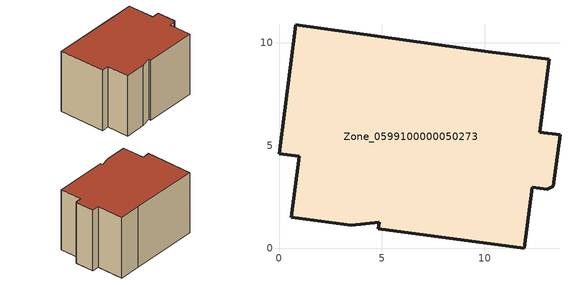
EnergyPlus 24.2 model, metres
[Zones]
Zone_0599100000050273
 floor ground (C_G): 4.87,1.27 3.51,1.12 0.6,1.5 0.99,4.48 0,4.61 0.82,10.88 10.17,9.57 13.14,9.2 12.68,5.64 13.67,5.51 13.34,3.01 13.05,2.88 12.32,2.98 11.93,0 4.83,0.94 z0
 wall outside (C_F): 10.17,9.57 0.82,10.88 0,4.61 0.99,4.48 0.6,1.5 3.51,1.12 4.87,1.27 4.83,0.94 11.93,0 12.32,2.98 13.05,2.88 13.34,3.01 13.67,5.51 12.68,5.64 13.14,9.2 10.17,9.57 z0:8.55
 roof outside (C_R): 13.34,3.01 13.67,5.51 12.68,5.64 13.14,9.2 10.17,9.57 0.82,10.88 0,4.61 0.99,4.48 0.6,1.5 3.51,1.12 4.87,1.27 4.83,0.94 11.93,0 12.32,2.98 13.05,2.88 z8.55
[BUILDING]
Pand.0599100000050273: North Axis=0; Terrain=City; Loads Convergence Tolerance Value=0.04; Temperature Convergence Tolerance Value=0.4; Solar Distribution=FullExterior; Maximum Number of Warmup Days=25; Minimum Number of Warmup Days=1
[Site:Location]
Rotterdam.The.Hague.AP_ZH_NLD Design_Conditions: Latitude=51.96; Longitude=4.45; Time Zone=1; Elevation=-4.5
[SITE:GROUNDTEMPERATURE:BUILDINGSURFACE]
18, 18, 18, 18, 18, 18, 18, 18, 18, 18, 18, 18
[MATERIAL] Thermal Absorptance=0.9; Solar Absorptance=0.7; Visible Absorptance=0.7
Name | Roughness | Thickness | Conductivity | Density | Specific Heat
G.TC.1946-1964 | MediumSmooth | 0.15 | 1 | 540 | 1210
F.TC.1946-1964 | Rough | 0.3 | 0.857143 | 1920 | 840
R.TC.1946-1964 | MediumRough | 0.2 | 0.235294 | 1500 | 1000
[CONSTRUCTION]
C_G: G.TC.1946-1964
C_F: F.TC.1946-1964
C_R: R.TC.1946-1964
[ZONE]
Zone_0599100000050273: Type=1; Multiplier=1; Ceiling Height=Autocalculate; Volume=Autocalculate; Floor Area=autocalculate; Part of Total Floor Area=Yes
[ZONEINFILTRATION:DESIGNFLOWRATE]
Infil_Zone_0599100000050273: Zone or ZoneList or Space or SpaceList=Zone_0599100000050273; Schedule=AlwaysOn; Design Flow Rate Calculation Method=Flow/Area; Flow Rate per Floor Area=0.003; Constant Term Coefficient=1; Temperature Term Coefficient=0; Velocity Term Coefficient=0; Velocity Squared Term Coefficient=0
[HVACTEMPLATE:ZONE:IDEALLOADSAIRSYSTEM]
Zone_0599100000050273: Maximum Heating Supply Air Temperature=50; Minimum Cooling Supply Air Temperature=13; Maximum Heating Supply Air Humidity Ratio=0.0156; Minimum Cooling Supply Air Humidity Ratio=0.0077; Heating Limit=NoLimit; Cooling Limit=NoLimit; Dehumidification Control Type=ConstantSensibleHeatRatio; Cooling Sensible Heat Ratio=0.7; Dehumidification Setpoint=60; Humidification Control Type=None; Humidification Setpoint=30; Outdoor Air Method=None; Outdoor Air Flow Rate per Person=0.00944; Outdoor Air Flow Rate per Zone Floor Area=0; Outdoor Air Flow Rate per Zone=0; Demand Controlled Ventilation Type=None; Outdoor Air Economizer Type=NoEconomizer; Heat Recovery Type=None; Sensible Heat Recovery Effectiveness=0.7; Latent Heat Recovery Effectiveness=0.65
[ZONECONTROL:THERMOSTAT]
ThermostatControl_Zone_0599100000050273: Zone or ZoneList=Zone_0599100000050273; Control Type Schedule=DualSetpointControlType; Control 1=Thermostat_Zone_0599100000050273; Temperature Difference Between Cutout And Setpoint=0
[THERMOSTATSETPOINT:DUALSETPOINT]
Thermostat_Zone_0599100000050273: Heating Setpoint Temperature Schedule=HeatingSetpoint_Zone_0599100000050273; Cooling Setpoint Temperature Schedule=CoolingSetpoint_Zone_0599100000050273
[SCHEDULE:COMPACT]
HeatingSetpoint_Zone_0599100000050273: Through: 12/31, For: AllDays, Until: 24:00, 21
CoolingSetpoint_Zone_0599100000050273: Through: 12/31, For: AllDays, Until: 24:00, 24
DualSetpointControlType: Through: 12/31, For: AllDays, Until: 24:00, 4
AlwaysOn: Through: 12/31, For: AllDays, Until: 24:00, 1
